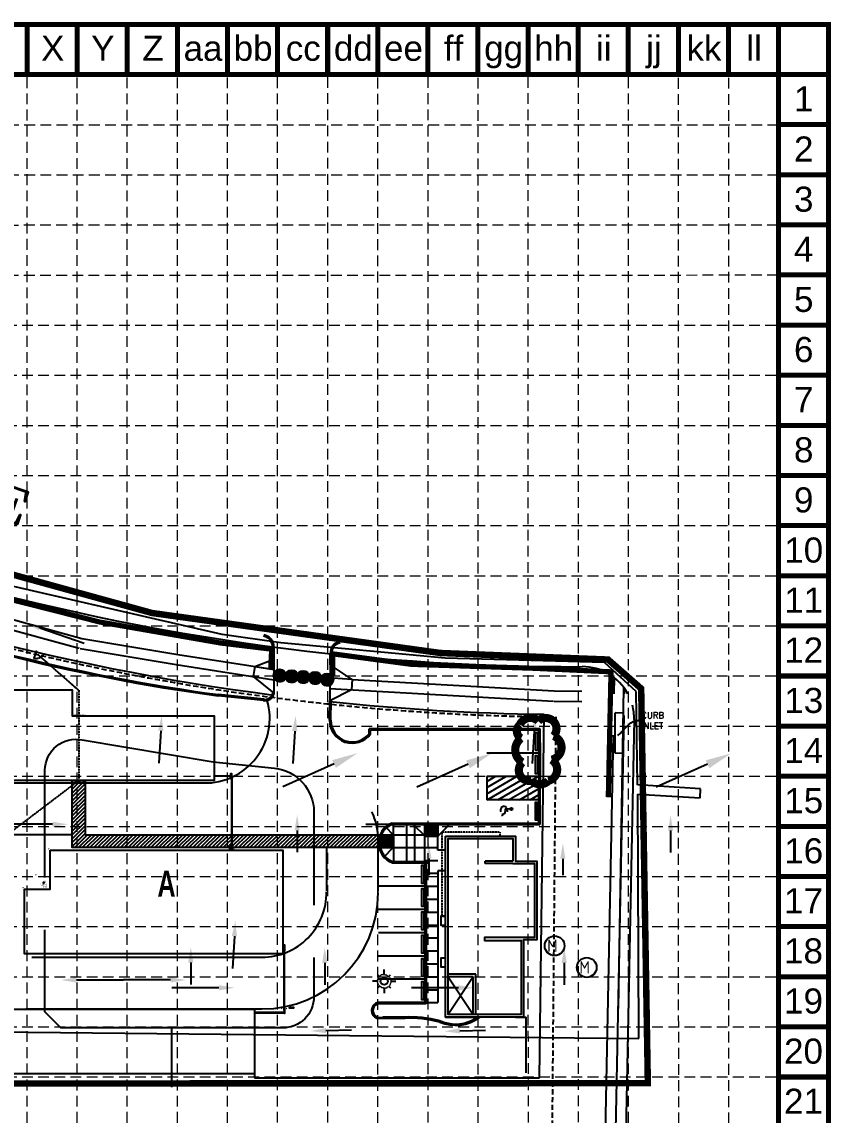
# Model space of a CAD drawing. Header units: inches. Extents: x 6004 to 15328, y 1287 to 16193.
# Drawn here: x 11572 to 15328, y 11121 to 16193 of the extents above; entities that cross this region are included whole.
import ezdxf
from ezdxf.enums import TextEntityAlignment as Align

# ---------------------------------------------------------------- set-up
doc = ezdxf.new("R2010")
doc.units = ezdxf.units.IN
doc.header["$MEASUREMENT"] = 0
for name, pattern in [('HIDDEN', [0.375, 0.25, -0.125]), ('siteplan-01jun06-tdt-civil$0$DASHED', [0.75, 0.5, -0.25]), ('siteplan-01jun06-tdt-civil$0$DASHED2', [0.375, 0.25, -0.125]), ('siteplan-01jun06-tdt-civil$0$DASHED_2', [36, 24, -12]), ('siteplan-01jun06-tdt-civil$0$FNC-UTIL', [1.15, 1, -0.15, 0, 0, 0, 0, 0, 0, 0, 0]), ('siteplan-01jun06-tdt-civil$0$HIDDEN', [0.375, 0.25, -0.125])]:
    doc.linetypes.add(name, pattern=pattern)
for name, color, linetype in [('BASE', 7, 'Continuous'), ('C-CONT_MJ', 4, 'Continuous'), ('FWSS-topo$0$CONCRETE', 8, 'Continuous'), ('FWSS-topo$0$FIGURE', 8, 'Continuous'), ('FWSS-topo$0$LABELS_MISC.', 8, 'Continuous'), ('GRID', 254, 'HIDDEN'), ('LEGEND', 7, 'Continuous'), ('LIMITS OF DISTURBANCE', 1, 'HIDDEN'), ('SANDBAGS', 3, 'Continuous'), ('SILT FENCE', 200, 'Continuous'), ('siteplan-01jun06-tdt-civil$0$ADO', 8, 'Continuous'), ('siteplan-01jun06-tdt-civil$0$AFL', 8, 'Continuous'), ('siteplan-01jun06-tdt-civil$0$AFLOV', 8, 'siteplan-01jun06-tdt-civil$0$HIDDEN'), ('siteplan-01jun06-tdt-civil$0$APAVE', 8, 'Continuous'), ('siteplan-01jun06-tdt-civil$0$ARO', 8, 'Continuous'), ('siteplan-01jun06-tdt-civil$0$AST-SIDEWALK-NEW', 8, 'Continuous'), ('siteplan-01jun06-tdt-civil$0$AWHEELSTOP', 8, 'Continuous'), ('siteplan-01jun06-tdt-civil$0$BLDG', 8, 'Continuous'), ('siteplan-01jun06-tdt-civil$0$BORDER', 8, 'Continuous'), ('siteplan-01jun06-tdt-civil$0$DEMO', 8, 'siteplan-01jun06-tdt-civil$0$DASHED2'), ('siteplan-01jun06-tdt-civil$0$EASEMENTS', 8, 'siteplan-01jun06-tdt-civil$0$DASHED_2'), ('siteplan-01jun06-tdt-civil$0$FENCE', 8, 'siteplan-01jun06-tdt-civil$0$FNC-UTIL'), ('siteplan-01jun06-tdt-civil$0$FLAT', 8, 'Continuous'), ('siteplan-01jun06-tdt-civil$0$LINE_HEAVY2', 8, 'Continuous'), ('siteplan-01jun06-tdt-civil$0$LINE_LIGHT', 8, 'Continuous'), ('siteplan-01jun06-tdt-civil$0$manhole', 8, 'Continuous'), ('siteplan-01jun06-tdt-civil$0$NOTES', 8, 'Continuous'), ('siteplan-01jun06-tdt-civil$0$P-SDWLK', 8, 'Continuous'), ('siteplan-01jun06-tdt-civil$0$P-STRIPE', 8, 'Continuous'), ('siteplan-01jun06-tdt-civil$0$PVMT', 8, 'Continuous'), ('siteplan-01jun06-tdt-civil$0$SHADING', 8, 'Continuous'), ('siteplan-01jun06-tdt-civil$0$SITE', 8, 'Continuous'), ('siteplan-01jun06-tdt-civil$0$TEXT80', 8, 'Continuous')]:
    doc.layers.add(name, color=color, linetype=linetype)
doc.styles.add('FWSS-topo$0$L60', font='romand', dxfattribs={"height": 2.4})
doc.styles.add('FWSS-topo$0$STANDARD', font='romand.shx')
doc.styles.add('siteplan-01jun06-tdt-civil$0$FENCESTYLE', font='archs.shx')
doc.styles.add('siteplan-01jun06-tdt-civil$0$L80', font='archs.shx', dxfattribs={"height": 4.8})
doc.styles.add('siteplan-01jun06-tdt-civil$0$ROMANC', font='ROMANC.SHX', dxfattribs={"height": 4.32})
doc.styles.add('siteplan-01jun06-tdt-civil$0$STANDARD', font='stylu.ttf', dxfattribs={"width": 0.85})
doc.styles.add('siteplan-01jun06-tdt-civil$0$THA_text', font='stylu.ttf')
doc.styles.get("Standard").update_dxf_attribs({"font": 'ARIAL.TTF', "height": 6})
doc.linetypes.add('siteplan-01jun06-tdt-civil$0$WIREFENCE', pattern='A,0.5,-0.005,["X",siteplan-01jun06-tdt-civil$0$FENCESTYLE,S=0.06,R=0,X=0,Y=-0.03],-0.055', length=0.56)
doc.linetypes.add('siteplan-01jun06-tdt-civil$0$WOODFENCE', pattern='A,0.5,-0.005,["//",siteplan-01jun06-tdt-civil$0$FENCESTYLE,S=0.06,R=0,X=0,Y=-0.03],-0.1', length=0.605)
doc.dimstyles.new('FWSS-topo$0$LEADER', dxfattribs={"dimscale": 40, "dimtxt": 0.08, "dimasz": 0.08, "dimexe": 0.18, "dimexo": 0.0625, "dimgap": 0.02, "dimtad": 0, "dimdec": 1, "dimzin": 0, "dimdsep": 46, "dimtxsty": 'FWSS-topo$0$STANDARD', "dimcen": 0.09, "dimse1": 1, "dimse2": 1, "dimadec": 0, "dimazin": 0, "dimtfac": 1, "dimtdec": 1, "dimtofl": 0, "dimtmove": 0, "dimatfit": 3, "dimfxl": 0, "dimtolj": 1, "dimtzin": 0, "dimarcsym": 0})

# ---------------------------------------------------------------- blocks, each defined once
blk = doc.blocks.new('siteplan-01jun06-tdt-civil$0$MANHOLE1')
at = {"layer": 'siteplan-01jun06-tdt-civil$0$TEXT80'}
blk.add_circle((0, 0), 0.0634, dxfattribs=at)
at = {"layer": 'siteplan-01jun06-tdt-civil$0$TEXT80', "style": 'siteplan-01jun06-tdt-civil$0$L80'}
blk.add_text('M', height=0.08, dxfattribs=at).set_placement((-0.0471, -0.0393))
blk = doc.blocks.new('siteplan-01jun06-tdt-civil$0$LP2')
for p, q in [((-5021.4944, -5108.907), (-5021.5071, -5108.8943)), ((-5021.5007, -5108.9152), (-5021.5069, -5108.9116)), ((-5021.4862, -5108.9007), (-5021.4898, -5108.8945)), ((-5021.4766, -5108.8968), (-5021.4785, -5108.8898)), ((-5021.4664, -5108.8954), (-5021.4664, -5108.8594)), ((-5021.4561, -5108.8968), (-5021.4542, -5108.8898)), ((-5021.4466, -5108.9007), (-5021.443, -5108.8945)), ((-5021.4383, -5108.907), (-5021.4256, -5108.8943)), ((-5021.4321, -5108.9152), (-5021.4258, -5108.9116)), ((-5021.506, -5108.935), (-5021.542, -5108.935)), ((-5021.5046, -5108.9248), (-5021.5116, -5108.9229)), ((-5021.5046, -5108.9453), (-5021.5116, -5108.9471)), ((-5021.4944, -5108.963), (-5021.5071, -5108.9758)), ((-5021.5007, -5108.9548), (-5021.5069, -5108.9584)), ((-5021.4862, -5108.9693), (-5021.4898, -5108.9756)), ((-5021.4766, -5108.9733), (-5021.4785, -5108.9803)), ((-5021.4664, -5108.9747), (-5021.4664, -5109.0106)), ((-5021.4561, -5108.9733), (-5021.4542, -5108.9803)), ((-5021.4466, -5108.9693), (-5021.443, -5108.9756)), ((-5021.4383, -5108.963), (-5021.4256, -5108.9758)), ((-5021.4321, -5108.9548), (-5021.4258, -5108.9584)), ((-5021.4281, -5108.9248), (-5021.4211, -5108.9229)), ((-5021.4281, -5108.9453), (-5021.4211, -5108.9471)), ((-5021.4267, -5108.935), (-5021.3908, -5108.935))]:
    blk.add_line(p, q)
blk.add_circle((-5021.4664, -5108.935), 0.0229)
blk = doc.blocks.new('siteplan-01jun06-tdt-civil$0$LP3')
at = {"layer": 'siteplan-01jun06-tdt-civil$0$BORDER'}
blk.add_blockref('siteplan-01jun06-tdt-civil$0$LP2', (5021.4664, 5108.935), dxfattribs=at)
blk = doc.blocks.new('siteplan-01jun06-tdt-civil$0$handi')
for p, q in [((0, 0.066), (0, 0)), ((0, 0.028), (0.037, 0.028)), ((0, 0), (0.057, 0)), ((0.057, 0), (0.078, -0.041)), ((0.078, -0.041), (0.094, -0.033))]:
    blk.add_line(p, q)
blk.add_circle((0, 0.082), 0.0163)
blk.add_arc((0.016, -0.011), 0.0482, 132.075, 299.0546)
blk = doc.blocks.new('siteplan-01jun06-tdt-civil$0$DR90')
for p, q in [((-1.5, 0.5), (-1.5, 36.5)), ((-1.5, 36.5), (0, 36.5)), ((-1.5, 0.5), (0, 0.5)), ((0, 0.5), (0, 36.5))]:
    blk.add_line(p, q)
blk.add_arc((-1.6, 0.4), 36.1, 0.0359, 87.5264)
blk = doc.blocks.new('inlet protection')
at = {"layer": 'LEGEND', "color": 170, "ltscale": 100, "const_width": 9.48}
blk.add_lwpolyline([(38, 58.5, 0.520567), (38, 58.5, 0.765195), (16.6, 47.7, 0.417879), (16.5, 28.3, 0.6649), (41, 24.6, 0.744833), (68.6, 22.2, 0.975642), (85.8, 40, 0.520567), (81.5, 61.5, 0.520567), (65.8, 60, 0.540264), (38, 58.5)], format="xyb", close=True, dxfattribs=at)

msp = doc.modelspace()

# ---------------------------------------------------------------- hatches: boundary and pattern name
at = {"layer": 'SANDBAGS'}
h = msp.add_hatch(dxfattribs=at)
h.set_pattern_fill('ANSI31', color=2, style=0)
h.set_pattern_definition([(45, (5048.4867, -2175.59926), (-0.08838834765, 0.08838834765), [])])
edge = h.paths.add_edge_path()
edge.add_arc((12769, 13160.1), 28.9, 0, 360)
h = msp.add_hatch(dxfattribs=at)
h.set_pattern_fill('ANSI31', color=2, style=0)
h.set_pattern_definition([(45, (5103.54105, -2178.90045), (-0.08838834765, 0.08838834765), [])])
edge = h.paths.add_edge_path()
edge.add_arc((12824.1, 13156.7), 28.9, 0, 360)
h = msp.add_hatch(dxfattribs=at)
h.set_pattern_fill('ANSI31', color=2, style=0)
h.set_pattern_definition([(45, (5157.49431, -2182.20163), (-0.08838834765, 0.08838834765), [])])
edge = h.paths.add_edge_path()
edge.add_arc((12878, 13153.4), 28.9, 0, 360)
h = msp.add_hatch(dxfattribs=at)
h.set_pattern_fill('ANSI31', color=2, style=0)
h.set_pattern_definition([(45, (5212.54862, -2186.6032), (-0.08838834765, 0.08838834765), [])])
edge = h.paths.add_edge_path()
edge.add_arc((12933.1, 13149), 28.9, 0, 360)
h = msp.add_hatch(dxfattribs=at)
h.set_pattern_fill('ANSI31', color=2, style=0)
h.set_pattern_definition([(45, (5268.70407, -2194.30596), (-0.08838834765, 0.08838834765), [])])
edge = h.paths.add_edge_path()
edge.add_arc((12989.2, 13141.3), 28.9, 0, 360)
at = {"layer": 'siteplan-01jun06-tdt-civil$0$SHADING'}
for points in [[(11802.7, 12666.3, 1), (11808.7, 12666.3, 1)], [(11802.7, 12666.3, 1), (11808.7, 12666.3, 1)], [(11861.2, 12666.3, 1), (11867.2, 12666.3, 1)], [(11861.2, 12666.3, 1), (11867.2, 12666.3, 1)], [(11694.3, 12355.7, 1), (11700.3, 12355.7, 1)], [(11694.3, 12355.7, 1), (11700.3, 12355.7, 1)], [(12531.5, 12356.2, 1), (12537.5, 12356.2, 1)], [(12553.4, 12356.2, 1), (12559.4, 12356.2, 1)], [(11634.3, 12235.7, 1), (11640.3, 12235.7, 1)], [(11634.3, 12235.7, 1), (11640.3, 12235.7, 1)], [(11574.3, 12175.7, 1), (11580.3, 12175.7, 1)], [(11574.3, 12175.7, 1), (11580.3, 12175.7, 1)], [(12775.2, 11615, 1), (12781.2, 11615, 1)], [(12797.1, 11615, 1), (12803.1, 11615, 1)]]:
    msp.add_hatch(color=7, dxfattribs=at).paths.add_polyline_path(points)
at = {"layer": 'siteplan-01jun06-tdt-civil$0$SITE'}
h = msp.add_hatch(dxfattribs=at)
h.set_pattern_fill('ANSI31', scale=100, style=0)
h.set_pattern_definition([(45, (14152.263, 11585.537), (-8.838835, 8.838835), [])])
edge = h.paths.add_edge_path()
edge.add_line((11805.2, 12673.3), (11865.2, 12673.3))
edge.add_line((11865.2, 12673.3), (11865.2, 12421.7))
edge.add_line((11865.2, 12421.7), (13234.6, 12421.7))
edge.add_line((13234.6, 12421.7), (13234.6, 12361.7))
edge.add_line((13234.6, 12361.7), (11805.2, 12361.7))
edge.add_line((11805.2, 12361.7), (11805.2, 12673.3))

# ---------------------------------------------------------------- linework, layer by layer
at = {"layer": 'BASE', "color": 9}
msp.add_line((6247.8, 15948.5), (15084.3, 15948.5), dxfattribs=at)
at = {"layer": 'BASE', "const_width": 23.3}
for points in [[(15316.9, 1298.4), (15316.9, 16181.1), (6015.2, 16181.1), (6015.2, 1298.4)], [(15084.3, 1531), (15084.3, 15948.5), (6247.8, 15948.5), (6247.8, 1531)]]:
    msp.add_lwpolyline(points, close=True, dxfattribs=at)
for points in [[(11596.2, 16181.1), (11596.2, 15948.5)], [(11828.7, 16181.1), (11828.7, 15948.5)], [(12061.3, 16181.1), (12061.3, 15948.5)], [(12293.8, 16181.1), (12293.8, 15948.5)], [(12526.4, 16181.1), (12526.4, 15948.5)], [(12758.9, 16181.1), (12758.9, 15948.5)], [(12991.4, 16181.1), (12991.4, 15948.5)], [(13224, 16181.1), (13224, 15948.5)], [(13456.5, 16181.1), (13456.5, 15948.5)], [(13689.1, 16181.1), (13689.1, 15948.5)], [(13921.6, 16181.1), (13921.6, 15948.5)], [(14154.1, 16181.1), (14154.1, 15948.5)], [(14386.7, 16181.1), (14386.7, 15948.5)], [(14619.2, 16181.1), (14619.2, 15948.5)], [(14851.8, 16181.1), (14851.8, 15948.5)], [(15084.3, 16181.1), (15084.3, 15948.5)], [(15316.9, 15948.5), (15084.3, 15948.5)], [(15316.9, 15716), (15084.3, 15716)], [(15316.9, 15483.4), (15084.3, 15483.4)], [(15316.9, 15250.9), (15084.3, 15250.9)], [(15316.9, 15018.4), (15084.3, 15018.4)], [(15316.9, 14785.8), (15084.3, 14785.8)], [(15316.9, 14553.3), (15084.3, 14553.3)], [(15316.9, 14320.7), (15084.3, 14320.7)], [(15316.9, 14088.2), (15084.3, 14088.2)], [(15316.9, 13855.7), (15084.3, 13855.7)], [(15316.9, 13623.1), (15084.3, 13623.1)], [(15316.9, 13390.6), (15084.3, 13390.6)], [(15316.9, 13158), (15084.3, 13158)], [(15316.9, 12925.5), (15084.3, 12925.5)], [(15316.9, 12693), (15084.3, 12693)], [(15316.9, 12460.4), (15084.3, 12460.4)], [(15316.9, 12227.9), (15084.3, 12227.9)], [(15316.9, 11995.3), (15084.3, 11995.3)], [(15316.9, 11762.8), (15084.3, 11762.8)], [(15316.9, 11530.2), (15084.3, 11530.2)], [(15316.9, 11297.7), (15084.3, 11297.7)]]:
    msp.add_lwpolyline(points, dxfattribs=at)
at = {"layer": 'C-CONT_MJ', "color": 7}
for p, q in [((13021.3, 12749.8), (12783.2, 12643.7)), ((13643.2, 12748.5), (13405.1, 12642.4)), ((14754.7, 12748.5), (14516.6, 12642.4))]:
    msp.add_line(p, q, dxfattribs=at)
at = {"layer": 'C-CONT_MJ', "color": 35}
msp.add_line((12268.4, 11250.5), (12268.4, 11525.6), dxfattribs=at)
at = {"layer": 'C-CONT_MJ', "color": 7, "extrusion": (0, 0, -1)}
for points in [[(-11655, 13381.7), (-11861.4, 13310.4)], [(-12216.8, 12903.5), (-12207.9, 12753.8)], [(-12838.7, 12902.1), (-12829.8, 12752.5)], [(-13950.2, 12902.2), (-13941.3, 12752.6)], [(-11714.3, 12470.1), (-11435.2, 12470.1)], [(-12849.8, 12441.9), (-12849.8, 12341)], [(-13447.7, 12468.8), (-13168.6, 12468.9)], [(-14583.2, 12440.6), (-14583.2, 12339.7)], [(-13461.1, 12311.5), (-13461.1, 12234.7)], [(-14083, 12310.2), (-14083, 12233.4)], [(-12558.5, 11951.1), (-12549.6, 11801.5)], [(-12356, 11828.2), (-12356, 11727.2)], [(-12978, 11826.8), (-12978, 11725.9)], [(-14089.5, 11826.9), (-14089.5, 11725.9)], [(-12262.3, 11747.7), (-12043.9, 11747.7)], [(-12486.8, 11711.4), (-12268.4, 11711.4)], [(-13598.3, 11711.5), (-13379.9, 11711.5)], [(-12983.3, 11513.2), (-13102.5, 11516.8)], [(-13605.2, 11511.8), (-13724.4, 11515.5)]]:
    msp.add_lwpolyline(points, dxfattribs=at)
at = {"layer": 'C-CONT_MJ', "color": 35}
for points in [[(11679.3, 12223), (11679.3, 12720.4, -0.473256), (11851.5, 12861.6), (12460.4, 12759.2), (12744.4, 12729.8, -0.38437), (12927.5, 12526.9), (12927.5, 12094.9)], [(12927.5, 11851.9), (12927.5, 11669.8, -0.415627), (12783.5, 11525.6), (11753.3, 11525.6), (11679.3, 11599.7), (11679.3, 11980)]]:
    msp.add_lwpolyline(points, format="xyb", dxfattribs=at)
at = {"layer": 'C-CONT_MJ', "color": 7}
msp.add_lwpolyline([(11825.5, 11747.7), (12043.9, 11747.7)], dxfattribs=at)
at = {"layer": 'C-CONT_MJ', "color": 7, "extrusion": (0, 0, -1)}
for points in [[(-11658.9, 13393), (-11586.9, 13405.2), (-11651, 13370.3)], [(-12228.8, 12902.7), (-12221, 12975.3), (-12204.8, 12904.2)], [(-12850.7, 12901.4), (-12843, 12974), (-12826.7, 12902.9)], [(-13962.2, 12901.5), (-13954.5, 12974.1), (-13938.2, 12902.9)], [(-13029.6, 12731.6), (-13130.2, 12800.1), (-13012.9, 12767.9)], [(-13651.6, 12730.3), (-13752.1, 12798.8), (-13634.8, 12766.6)], [(-14763.1, 12730.3), (-14863.6, 12798.8), (-14746.3, 12766.7)], [(-11714.3, 12458.1), (-11786.3, 12470.1), (-11714.3, 12482.1)], [(-12861.8, 12441.9), (-12849.8, 12513.9), (-12837.8, 12441.9)], [(-13447.7, 12456.8), (-13519.7, 12468.8), (-13447.7, 12480.8)], [(-14595.2, 12440.6), (-14583.2, 12512.6), (-14571.2, 12440.6)], [(-13473.1, 12311.5), (-13461.1, 12383.5), (-13449.1, 12311.5)], [(-14095, 12310.2), (-14083, 12382.2), (-14071, 12310.2)], [(-12570.5, 11950.4), (-12562.7, 12023), (-12546.5, 11951.8)], [(-12368, 11828.2), (-12356, 11900.2), (-12344, 11828.2)], [(-12990, 11826.8), (-12978, 11898.8), (-12966, 11826.8)], [(-14101.5, 11826.9), (-14089.5, 11898.9), (-14077.5, 11826.9)], [(-12262.3, 11735.7), (-12334.3, 11747.7), (-12262.3, 11759.7)], [(-12486.8, 11699.4), (-12558.8, 11711.4), (-12486.8, 11723.4)], [(-13598.3, 11699.5), (-13670.3, 11711.5), (-13598.3, 11723.5)], [(-12982.9, 11525.1), (-12911.3, 11510.9), (-12983.6, 11501.2)], [(-13604.8, 11523.8), (-13533.2, 11509.6), (-13605.5, 11499.8)]]:
    msp.add_solid(points, dxfattribs=at)
at = {"layer": 'C-CONT_MJ', "color": 7}
msp.add_solid([(11825.5, 11735.7), (11753.5, 11747.7), (11825.5, 11759.7)], dxfattribs=at)
at = {"layer": 'DEFPOINTS', "color": 7}
for p, q in [((12502, 13350.6), (11099.4, 13673.5)), ((12774, 13311.3), (12502, 13350.6)), ((13536.2, 13240.7), (12774, 13311.3)), ((14276.6, 13221.1), (13536.2, 13240.7)), ((14423.2, 13085.4), (14276.6, 13221.1)), ((14429.6, 12652.5), (14423.2, 13085.4)), ((14722.8, 12635.3), (14429.6, 12652.5)), ((14720.7, 12592.2), (14722.8, 12635.3)), ((14436.5, 11476), (14431.8, 12609.4)), ((14431.8, 12609.4), (14720.7, 12592.2)), ((11116.6, 11510.8), (14436.5, 11476))]:
    msp.add_line(p, q, dxfattribs=at)
at = {"layer": 'FWSS-topo$0$CONCRETE', "color": 7}
msp.add_line((14340.9, 11615.5), (14366.7, 13102.5), dxfattribs=at)
at = {"layer": 'FWSS-topo$0$FIGURE', "color": 7}
for p, q in [((14326.3, 12799.6), (14326.7, 12987.2)), ((14364.6, 12985.3), (14326.7, 12987.2)), ((14361.4, 12797.7), (14326.3, 12799.6))]:
    msp.add_line(p, q, dxfattribs=at)
at = {"layer": 'GRID', "color": 252, "linetype": 'HIDDEN', "lineweight": 0, "ltscale": 200}
for p, q in [((11596.2, 2460.4), (11596.2, 15948.5)), ((11828.7, 2460.3), (11828.7, 15948.5)), ((12061.3, 2460.3), (12061.3, 15948.5)), ((12293.8, 2460.3), (12293.8, 15948.5)), ((12526.4, 2460.2), (12526.4, 15948.5)), ((12760, 2460.8), (12758.9, 15948.5)), ((12992.3, 2461.9), (12991.4, 15948.5)), ((13224.7, 2459.1), (13224, 15948.5)), ((13459.3, 2461.2), (13457.6, 15953.7)), ((13690.6, 2458.8), (13690.1, 15953.7)), ((13923.4, 2461.7), (13922.6, 15953.7)), ((14156.3, 2462.5), (14155.2, 15953.7)), ((14388.4, 2460.4), (14387.7, 15953.7)), ((14621.5, 2457.4), (14620.3, 15953.7)), ((14854.2, 2458), (14852.8, 15953.7)), ((6258.3, 15714.4), (15080.5, 15715.6)), ((6258.2, 15481.2), (15080.5, 15483)), ((6256.8, 15249.4), (15084.3, 15250.9)), ((6256.5, 15017.1), (15084.3, 15018.4)), ((6247.8, 14785.8), (15084.3, 14785.8)), ((6247.8, 14553.3), (15084.3, 14553.3)), ((6247.8, 14320.7), (15084.3, 14320.7)), ((6247.8, 14088.2), (15084.3, 14088.2)), ((6247.8, 13855.7), (15084.3, 13855.7)), ((6247.8, 13623.1), (15084.3, 13623.1)), ((6247.8, 13390.6), (15084.3, 13390.6)), ((6247.8, 13158), (15084.3, 13158)), ((6247.8, 12925.5), (15084.3, 12925.5)), ((6247.8, 12693), (15084.3, 12693)), ((6247.8, 12460.4), (15084.3, 12460.4)), ((6247.8, 12227.9), (15084.3, 12227.9)), ((6247.8, 11995.3), (15084.3, 11995.3)), ((6247.8, 11762.8), (15084.3, 11762.8)), ((6247.8, 11530.2), (15084.3, 11530.2)), ((6247.8, 11297.7), (15084.3, 11297.7))]:
    msp.add_line(p, q, dxfattribs=at)
at = {"layer": 'LIMITS OF DISTURBANCE', "ltscale": 500, "const_width": 30}
msp.add_lwpolyline([(6712.3, 8447.5), (10153.2, 8431.5), (10172, 11267.1), (14477.6, 11268.8), (14446.7, 13099.7), (14293, 13234.4), (13514.7, 13264.7), (12176.3, 13450.2), (10777.7, 13835.6), (7424.4, 15286.7), (7439.1, 14978.1), (6780.5, 13487.5), (6542.4, 13405.3), (6524.8, 12858.9), (6710, 12829.5), (6714.3, 9663), (6550.5, 9646.9), (6555.3, 9215.4), (6714.6, 9192.8)], close=True, dxfattribs=at)
at = {"layer": 'SANDBAGS', "color": 2}
for centre in [(12769, 13160.1), (12824.1, 13156.7), (12878, 13153.4), (12933.1, 13149), (12989.2, 13141.3)]:
    msp.add_circle(centre, 28.9, dxfattribs=at)
at = {"layer": 'SILT FENCE', "const_width": 24}
for points in [[(8005.4, 13968.4), (8341.4, 14751.5), (10005.4, 14009.4), (10576.2, 13775.1), (11149.6, 13606.9), (11932.9, 13408.6), (12493.3, 13311.2), (12731.2, 13282.3), (12727.5, 13188.7)], [(13014.4, 13158.9), (13015.5, 13260.7), (13380.6, 13211.9), (13945.6, 13193.9), (14306.5, 13177.4), (14294, 12595.7)]]:
    msp.add_lwpolyline(points, dxfattribs=at)
at = {"layer": 'siteplan-01jun06-tdt-civil$0$ADO', "color": 7}
for p, q in [((12544.4, 12690.6), (12544.5, 12349.4)), ((12544.4, 12690.6), (12544.4, 12353.7)), ((12546.4, 12690.6), (12544.4, 12690.6)), ((12546.4, 12690.6), (12544.4, 12690.6)), ((12546.4, 12690.6), (12546.5, 12349.4)), ((12546.4, 12690.6), (12546.4, 12353.7)), ((12788.1, 11894.2), (12788.1, 11606.7)), ((12788.1, 11894.2), (12790.1, 11894.2)), ((12790.1, 11894.2), (12790.1, 11606.7)), ((12788.1, 11606.7), (12790.1, 11606.7))]:
    msp.add_line(p, q, dxfattribs=at)
for points in [[(12465.3, 12692.9), (12465.3, 12694.9), (12542.4, 12694.9), (12542.4, 12692.9)], [(12544.4, 12680.5), (12542.4, 12680.5), (12542.4, 12705), (12544.4, 12705)], [(12544.4, 12349.4), (12542.4, 12349.4), (12542.4, 12373.9), (12544.4, 12373.9)], [(12790.1, 11884), (12792.1, 11884), (12792.1, 11908.5), (12790.1, 11908.5)], [(12790.1, 11594), (12792.1, 11594), (12792.1, 11618.5), (12790.1, 11618.5)], [(12814.7, 11621.9), (12832.7, 11621.9), (12832.7, 11616.9), (12814.7, 11616.9)], [(12652, 11597.5), (12652, 11595.5), (12790.1, 11595.5), (12790.1, 11597.5)]]:
    msp.add_lwpolyline(points, close=True, dxfattribs=at)
at = {"layer": 'siteplan-01jun06-tdt-civil$0$AFL', "color": 7}
msp.add_circle((11673.4, 12199.4), 2, dxfattribs=at)
at = {"layer": 'siteplan-01jun06-tdt-civil$0$AFLOV', "color": 7}
for p, q in [((11865.2, 12973.3), (11805.3, 12973.3)), ((11865.1, 12673.3), (11805.2, 12673.3)), ((13792, 12433.4), (13521, 12433.4)), ((13521, 12433.4), (13521, 12047.4)), ((13792, 12415.4), (13792, 12433.4)), ((13517, 12043.4), (13535, 12043.4))]:
    msp.add_line(p, q, dxfattribs=at)
at = {"layer": 'siteplan-01jun06-tdt-civil$0$AFLOV', "color": 7, "linetype": 'Continuous'}
for p, q in [((13551, 11762.4), (13666.5, 11587.4)), ((13666.5, 11762.4), (13551, 11587.4))]:
    msp.add_line(p, q, dxfattribs=at)
at = {"layer": 'siteplan-01jun06-tdt-civil$0$APAVE', "color": 7}
for p, q in [((10987.3, 13569.3), (11850.4, 13332.7)), ((10974.6, 13523.1), (11837.7, 13286.4)), ((11850.4, 13332.7), (12296, 13258.1)), ((11842.4, 13285.4), (12288, 13210.7)), ((12296, 13258.1), (12735.5, 13189.5)), ((12288.6, 13210.7), (12741.5, 13140)), ((12653.4, 13202.3), (12741.5, 13188.6)), ((12741.5, 13236.4), (12741.5, 13078.1)), ((13002.8, 13209.2), (13001.1, 13043.4)), ((13105.2, 13142.1), (13016.1, 13147.2)), ((13105.2, 13142.1), (14042.8, 13088.5)), ((12999.5, 13100.1), (14040.1, 13040.6)), ((14042.8, 13088.5), (14171.3, 13087.4)), ((14042.4, 13040.5), (14170.9, 13039.4))]:
    msp.add_line(p, q, dxfattribs=at)
at = {"layer": 'siteplan-01jun06-tdt-civil$0$ARO', "color": 7}
for points in [[(13535, 12043.4), (13517, 12043.4), (13517, 12002.7), (13535, 12002.7)], [(13535, 11849.3), (13517, 11849.3), (13517, 11808.6), (13535, 11808.6)]]:
    msp.add_lwpolyline(points, dxfattribs=at)
at = {"layer": 'siteplan-01jun06-tdt-civil$0$AST-SIDEWALK-NEW', "color": 7}
for p, q in [((12653.4, 13202.3), (12646, 13155.1)), ((12653.4, 13202.3), (12741.5, 13236.4)), ((13105.2, 13142.1), (13002.8, 13209.2)), ((12646, 13155.1), (12741.5, 13078.1)), ((13105.2, 13142.1), (13102.5, 13094.4)), ((13102.5, 13094.4), (13001.1, 13043.4))]:
    msp.add_line(p, q, dxfattribs=at)
at = {"layer": 'siteplan-01jun06-tdt-civil$0$AWHEELSTOP', "color": 7, "linetype": 'Continuous'}
for points in [[(13966.2, 12896.6), (13966.2, 12812.6), (13958.2, 12812.6), (13958.2, 12896.6)], [(13964.8, 12788.6), (13964.8, 12704.6), (13956.8, 12704.6), (13956.8, 12788.6)], [(13964.4, 12572.6), (13964.4, 12488.6), (13956.4, 12488.6), (13956.4, 12572.6)], [(13437.1, 12280), (13437.1, 12196), (13429.1, 12196), (13429.1, 12280)], [(13437.1, 12172), (13437.1, 12088), (13429.1, 12088), (13429.1, 12172)], [(13437.1, 12064), (13437.1, 11980), (13429.1, 11980), (13429.1, 12064)], [(13437.1, 11956), (13437.1, 11872), (13429.1, 11872), (13429.1, 11956)], [(13437.1, 11848), (13437.1, 11764), (13429.1, 11764), (13429.1, 11848)], [(13437.1, 11740), (13437.1, 11656), (13429.1, 11656), (13429.1, 11740)]]:
    msp.add_lwpolyline(points, close=True, dxfattribs=at)
at = {"layer": 'siteplan-01jun06-tdt-civil$0$BLDG', "color": 7}
for p, q in [((13002.8, 13209.2), (13003.4, 13261.6)), ((13008.8, 13205.3), (13009.4, 13261.6)), ((13729.9, 13166.9), (13729.9, 13166.9)), ((12695.6, 13043.8), (12482.9, 13065.8)), ((12696.2, 13049.8), (12483.5, 13071.8)), ((13000.2, 12952.5), (13001.1, 13043.4)), ((13006.2, 12952.4), (13007.2, 13046.4)), ((13978.2, 12913.4), (13183.9, 12913.4)), ((13183.9, 12890.2), (13183.9, 12913.4)), ((13189.9, 12888.2), (13189.9, 12907.4)), ((13972.2, 12907.4), (13189.9, 12907.4)), ((13972.2, 12811.4), (13972.2, 12907.4)), ((13978.2, 12811.4), (13978.2, 12913.4)), ((13972.2, 12847.4), (13969.6, 12475.4)), ((13978.2, 12847.3), (13975.6, 12469.4)), ((13289.3, 12475.4), (13969.6, 12475.4)), ((13290.4, 12469.4), (13975.6, 12469.4)), ((13539, 12415.4), (13615.8, 12415.4)), ((13539, 11575.4), (13539, 12415.4)), ((13615.8, 12415.4), (13863, 12415.4)), ((13292.8, 12290.8), (13443, 12290.8)), ((13293.8, 12296.8), (13449, 12296.8)), ((13443, 12290.8), (13443, 11642.8)), ((13449, 12296.8), (13449, 11636.8)), ((13443, 11642.8), (13224.5, 11642.8)), ((13449, 11636.8), (13242.2, 11636.8)), ((13350.8, 11569.8), (13219.5, 11569.8)), ((13350.8, 11575.8), (13246.8, 11575.8)), ((13539, 11575.4), (13687.9, 11575.4)), ((13863, 11575.4), (13913.5, 11575.4)), ((13913.5, 11317.1), (13913.5, 11575.4)), ((13359.6, 11281.7), (13359.6, 11281.9))]:
    msp.add_line(p, q, dxfattribs=at)
for points in [[(12735.5, 13292.8), (12735.5, 13234)], [(12741.5, 13292.8), (12741.5, 13236.4)], [(12735.5, 13083), (12735.5, 13074.1)], [(12741.5, 13078.1), (12741.5, 13074.1)]]:
    msp.add_lwpolyline(points, dxfattribs=at)
for centre, radius, start, end in [((13687.2, 21963.3), 8978.6, 249.2487, 262.29164), ((13687.2, 21963.3), 8972.6, 249.2487, 262.29164), ((12685.9, 13293.7), 49.7, 359.0299, 80.6494), ((12685.9, 13293.7), 55.7, 359.0299, 80.6494), ((13056.8, 13264.6), 53.5, 98.5056, 183.1226), ((13056.8, 13264.6), 47.5, 98.5056, 183.1226), ((12701.2, 13085.4), 41.9, 257.8532, 344.391), ((12701.2, 13085.4), 35.9, 257.8532, 344.391), ((13105.7, 12951.7), 105.5, 179.5688, 322.9813), ((13105.7, 12951.7), 99.5, 179.5688, 321.8397), ((13325.6, 12383.7), 98.6, 111.6315, 250.5477), ((13325.6, 12383.7), 92.6, 112.3301, 249.921), ((13233.7, 11605.5), 38.4, 103.9412, 248.219), ((13233.7, 11605.5), 32.4, 74.817, 293.737), ((13372.3, 11020.9), 555.3, 75.3197, 92.7997), ((13372.3, 11020.9), 549.3, 75.3197, 92.7997), ((13584.6, 11724.2), 186.8, 246.9749, 307.1891), ((13584.6, 11724.2), 180.8, 246.9749, 304.6057)]:
    msp.add_arc(centre, radius, start, end, dxfattribs=at)
at = {"layer": 'siteplan-01jun06-tdt-civil$0$EASEMENTS', "color": 7}
msp.add_line((14050.2, 12968.5), (14016.3, 9207.7), dxfattribs=at)
msp.add_arc((14140.7, 23899.9), 10931.8, 246.13032, 269.52598, dxfattribs=at)
at = {"layer": 'siteplan-01jun06-tdt-civil$0$FENCE', "color": 7, "linetype": 'siteplan-01jun06-tdt-civil$0$WOODFENCE', "ltscale": 225}
for p, q in [((13974.6, 11293.8), (13996.7, 12980.7)), ((12652, 11311.9), (12652, 11294.3)), ((12652, 11294.3), (13974.8, 11293.8))]:
    msp.add_line(p, q, dxfattribs=at)
at = {"layer": 'siteplan-01jun06-tdt-civil$0$FENCE', "color": 7, "linetype": 'siteplan-01jun06-tdt-civil$0$WIREFENCE', "ltscale": 225}
for start, end in [(246.70231, 262.65262), (264.02774, 269.24724)]:
    msp.add_arc((14140.6, 23931.2), 10951.5, start, end, dxfattribs=at)
at = {"layer": 'siteplan-01jun06-tdt-civil$0$FLAT', "color": 7}
for points in [[(14321.8, 13150.1), (14320.3, 13075.7)], [(14368.9, 13101), (14368.4, 13075.7)], [(14366.3, 12974.2), (14300.6, 9741), (14240.4, 8251.1), (14047.6, 6108.6)], [(14414.1, 12955.7), (14348.8, 9739.6), (14288.4, 8247.9), (14095.6, 6104.3)], [(14316.4, 12883.9), (14252.5, 9742.5), (14192.3, 8254.2), (13999.7, 6112.9)]]:
    msp.add_lwpolyline(points, dxfattribs=at)
for centre, radius, start, end in [((14140.6, 23931.2), 10730, 253.33556, 270.17188), ((14173.5, 12960.6), 240.7, 28.5714, 90.1719), ((14173.5, 12960.6), 240.7, 358.8357, 14.9474)]:
    msp.add_arc(centre, radius, start, end, dxfattribs=at)
at = {"layer": 'siteplan-01jun06-tdt-civil$0$LINE_HEAVY2', "color": 7}
for p, q in [((13723, 12287.4), (13723, 12299.4)), ((13851, 12299.4), (13723, 12299.4)), ((13851, 12287.4), (13723, 12287.4)), ((13885, 11929.4), (13719, 11929.4)), ((13678.5, 11774.4), (13551, 11774.4)), ((13678.5, 11587.4), (13678.5, 11774.4)), ((13666.5, 11762.4), (13551, 11762.4)), ((13666.5, 11587.4), (13666.5, 11762.4))]:
    msp.add_line(p, q, dxfattribs=at)
for points in [[(13539, 12415.4), (13863, 12415.4), (13863, 12299.4), (13963, 12299.4), (13963, 11933.4), (13901, 11933.4), (13901, 11575.4), (13539, 11575.4), (13539, 12415.4)], [(13889, 11933.4), (13889, 11587.4), (13551, 11587.4), (13551, 12403.4), (13851, 12403.4), (13851, 12299.4)], [(13851, 12287.4), (13951, 12287.4), (13951, 11945.4), (13719, 11945.4), (13719, 11929.4)]]:
    msp.add_lwpolyline(points, dxfattribs=at)
at = {"layer": 'siteplan-01jun06-tdt-civil$0$LINE_LIGHT', "color": 7}
msp.add_line((13851, 12287.4), (13836, 12287.4), dxfattribs=at)
at = {"layer": 'siteplan-01jun06-tdt-civil$0$P-SDWLK', "color": 7}
for p, q in [((13260.2, 12457.5), (13295.9, 12421.7)), ((13387.4, 12471), (13443.3, 12415.2)), ((13443, 12475.4), (13443, 12413.5)), ((13503, 12467.5), (13443, 12467.5)), ((13503, 12458.5), (13443, 12458.5)), ((13503, 12449.5), (13443, 12449.5)), ((13503, 12440.5), (13443, 12440.5)), ((13503, 12431.5), (13443, 12431.5)), ((13503, 12476.5), (13503, 12413.5)), ((13560.2, 12472.3), (13503, 12415.2)), ((13234.6, 12421.7), (13297.6, 12421.7)), ((13243.6, 12421.7), (13243.6, 12361.7)), ((13252.6, 12421.7), (13252.6, 12361.7)), ((13261.6, 12421.7), (13261.6, 12361.7)), ((13270.6, 12421.7), (13270.6, 12361.7)), ((13279.6, 12421.7), (13279.6, 12361.7)), ((13288.6, 12421.7), (13288.6, 12361.7)), ((13297.6, 12421.7), (13297.6, 12361.7)), ((13503, 12422.5), (13443, 12422.5)), ((13503, 12413.5), (13443, 12413.5)), ((13235.7, 12361.7), (13297.6, 12361.7)), ((13252.1, 12318), (13295.9, 12362))]:
    msp.add_line(p, q, dxfattribs=at)
at = {"layer": 'siteplan-01jun06-tdt-civil$0$P-STRIPE', "color": 7}
for p, q in [((13970.8, 12799.4), (13729.9, 12799.4)), ((13729.9, 12691.4), (13729.9, 12583.4)), ((13729.9, 12611.5), (13868.3, 12691.4)), ((13970.8, 12691.4), (13729.9, 12691.4)), ((13729.9, 12640.4), (13818.3, 12691.4)), ((13729.9, 12669.3), (13768.3, 12691.4)), ((13731.2, 12583.4), (13918.3, 12691.4)), ((13781.2, 12583.4), (13968.3, 12691.4)), ((13831.2, 12583.4), (13970.9, 12664)), ((13881.2, 12583.4), (13970.7, 12635.1)), ((13975.1, 12631.4), (13975.1, 12643.4)), ((13970.4, 12583.4), (13729.9, 12583.4)), ((13931.2, 12583.4), (13970.5, 12606.1))]:
    msp.add_line(p, q, dxfattribs=at)
msp.add_circle((13977.1, 12637.4), 2, dxfattribs=at)
at = {"layer": 'siteplan-01jun06-tdt-civil$0$PVMT', "color": 7}
for p, q in [((13443, 12182.8), (13227, 12182.8)), ((13443, 12074.8), (13227, 12074.8)), ((13443, 11966.8), (13227, 11966.8)), ((13443, 11858.8), (13227, 11858.8)), ((13443, 11750.8), (13227, 11750.8))]:
    msp.add_line(p, q, dxfattribs=at)
at = {"layer": 'siteplan-01jun06-tdt-civil$0$SITE', "color": 7}
for p, q in [((13011.2, 13039.7), (13011.3, 13041.7)), ((11316.7, 12661.7), (12416, 12661.7)), ((13297.6, 12421.7), (13297.6, 12475.4)), ((13357.6, 12475.4), (13357.6, 12290.8)), ((13394, 12464.3), (13394, 12290.8)), ((13443, 12290.8), (13443, 12475.4)), ((11805.2, 12421.7), (7755.5, 12421.7)), ((13226.1, 12157.5), (13226.1, 12398.4)), ((13234.6, 12421.7), (13443, 12421.7)), ((13503, 12350.7), (13503, 12415.4)), ((12986.1, 12361.7), (12986.1, 12161.4)), ((13227.2, 12361.7), (13443, 12361.7)), ((13297.6, 12361.7), (13297.6, 12290.8)), ((13443, 12361.7), (13503, 12361.7)), ((13539, 12350.7), (13503, 12350.7)), ((13443, 12302.8), (13503, 12302.8)), ((13443, 12242.8), (13503, 12242.8)), ((13539, 12254.7), (13503, 12254.7)), ((13503, 12254.7), (13503, 11642.8)), ((13443, 12182.8), (13503, 12182.8)), ((13443, 12122.8), (13503, 12122.8)), ((13443, 12062.8), (13503, 12062.8)), ((13443, 12002.8), (13503, 12002.8)), ((13443, 11942.8), (13503, 11942.8)), ((13443, 11882.8), (13503, 11882.8)), ((11618.1, 11853.2), (12686.2, 11853.2)), ((13443, 11822.8), (13503, 11822.8)), ((13443, 11762.8), (13503, 11762.8)), ((13443, 11702.8), (13503, 11702.8)), ((13443, 11642.8), (13503, 11642.8)), ((11590.4, 11613.2), (12686.1, 11613.2))]:
    msp.add_line(p, q, dxfattribs=at)
for points in [[(9525.3, 13543.3), (10215.5, 13543.3), (10215.5, 13423.3), (10575.5, 13423.3), (10575.5, 13303.3), (10965.2, 13303.3), (10965.2, 13213.3), (11205.2, 13213.3), (11205.2, 13183.3), (11325.2, 13183.3), (11325.2, 13153.3), (11385.2, 13153.3), (11385.2, 13093.3), (11805.2, 13093.3), (11805.2, 12973.3), (12465.3, 12973.3), (12465.3, 12673.3), (9525.3, 12673.3), (9525.3, 13543.3)], [(11805.2, 12673.3), (11865.2, 12673.3), (11865.2, 12421.7), (13234.6, 12421.7), (13234.6, 12361.7), (11805.2, 12361.7), (11805.2, 12673.3)], [(10132.1, 9061.9), (9952, 9061.9), (9952, 11431.9), (10132, 11433), (10132, 11611.9), (12652, 11611.9), (12652, 11611.9), (12652, 11611.9), (12652, 11311.9), (10132, 11311.9), (10132.1, 9061.9)]]:
    msp.add_lwpolyline(points, dxfattribs=at)
at = {"layer": 'siteplan-01jun06-tdt-civil$0$SITE', "color": 7, "linetype": 'siteplan-01jun06-tdt-civil$0$HIDDEN'}
msp.add_lwpolyline([(11648.3, 13256), (11836.7, 13090.7), (11836.7, 12673.3), (11504.9, 12421.7), (11316.3, 11906), (8307.6, 11611.8)], dxfattribs=at)
at = {"layer": 'siteplan-01jun06-tdt-civil$0$SITE', "color": 7}
msp.add_lwpolyline([(11703.4, 12349.4), (12783.4, 12349.4), (12783.4, 12349.4), (12783.4, 12349.4), (12783.4, 11869.4), (11583.4, 11869.4), (11583.4, 12169.4), (11703.4, 12169.4), (11703.4, 12349.4)], close=True, dxfattribs=at)
for centre, radius, start, end in [((12422.5, 12961.7), 300, 268.7603, 16.0456), ((12926.1, 12398.4), 300, 0, 25.6098), ((12686.1, 12153.2), 540, 270, 0), ((12686.2, 12153.2), 300, 270, 0.7542)]:
    msp.add_arc(centre, radius, start, end, dxfattribs=at)

# ---------------------------------------------------------------- block references
at = {"layer": 'C-CONT_MJ', "color": 7, "xscale": 4, "yscale": 4, "zscale": 4, "rotation": 90}
msp.add_blockref('inlet protection', (14129.2, 12605.6), dxfattribs=at)
at = {"layer": 'siteplan-01jun06-tdt-civil$0$DEMO', "color": 7, "xscale": 722.0878044148703, "yscale": 722.0878044148703, "zscale": 722.0878044148712}
msp.add_blockref('siteplan-01jun06-tdt-civil$0$LP3', (13253.7, 11741.5), dxfattribs=at)
at = {"layer": 'siteplan-01jun06-tdt-civil$0$FENCE', "color": 7, "xscale": -1, "rotation": 160.6819139034822}
msp.add_blockref('siteplan-01jun06-tdt-civil$0$DR90', (11640.1, 13274), dxfattribs=at)
at = {"layer": 'siteplan-01jun06-tdt-civil$0$manhole', "color": 7, "xscale": 722.0878044148703, "yscale": 722.0878044148703, "zscale": 722.0878044148712}
for p in [(14044.8, 11906.4), (14194.1, 11805.8)]:
    msp.add_blockref('siteplan-01jun06-tdt-civil$0$MANHOLE1', p, dxfattribs=at)
at = {"layer": 'siteplan-01jun06-tdt-civil$0$P-STRIPE', "color": 7, "xscale": 359.9999999984507, "yscale": 360, "zscale": 360, "rotation": 269.5249825665073}
msp.add_blockref('siteplan-01jun06-tdt-civil$0$handi', (13814.6, 12541.1), dxfattribs=at)

# ---------------------------------------------------------------- texts
at = {"layer": 'BASE'}
for s, height, p in [('bb', 116.27, (12645.4, 16070.2)), ('dd', 116.27, (13110.5, 16070.2)), ('ff', 116.27, (13575.6, 16070.2)), ('hh', 116.27, (14040.7, 16070.2)), ('ii', 116.27, (14273.2, 16070.2)), ('jj', 116.27, (14505.8, 16070.2)), ('kk', 116.27, (14738.3, 16070.2)), ('ll', 116.27, (14970.9, 16070.2)), ('X', 116.3, (11715.3, 16070.2)), ('Y', 116.3, (11947.8, 16070.2)), ('Z', 116.3, (12180.4, 16070.2)), ('aa', 116.27, (12412.9, 16070.2)), ('cc', 116.27, (12878, 16070.2)), ('ee', 116.27, (13343.1, 16070.2)), ('gg', 116.27, (13808.2, 16070.2)), ('1', 116.3, (15201.1, 15835.3)), ('2', 116.3, (15201.1, 15602.8)), ('3', 116.3, (15201.1, 15370.2)), ('4', 116.3, (15201.1, 15137.7)), ('5', 116.3, (15201.1, 14905.2)), ('6', 116.3, (15201.1, 14672.6)), ('7', 116.3, (15201.1, 14440.1)), ('8', 116.3, (15201.1, 14207.5)), ('9', 116.3, (15201.1, 13975)), ('10', 116.27, (15201.1, 13742.4)), ('11', 116.27, (15201.1, 13509.9)), ('12', 116.27, (15200.8, 13278.4)), ('13', 116.27, (15201.1, 13044.8)), ('14', 116.27, (15201.1, 12812.3)), ('15', 116.27, (15201.1, 12579.7)), ('16', 116.27, (15201.1, 12347.2)), ('17', 116.27, (15200.2, 12115.3)), ('18', 116.27, (15200.2, 11882.8)), ('19', 116.27, (15200.2, 11650.2)), ('20', 116.27, (15200.2, 11417.7)), ('21', 116.27, (15200.2, 11185.1))]:
    msp.add_text(s, height=height, dxfattribs=at).set_placement(p, align=Align.MIDDLE_CENTER)
at = {"layer": 'FWSS-topo$0$LABELS_MISC.', "color": 7, "insert": (14447.7, 12951.8), "char_height": 28.8, "attachment_point": 4, "style": 'FWSS-topo$0$L60'}
msp.add_mtext('CURB\\PINLET', dxfattribs=at)
at = {"layer": 'siteplan-01jun06-tdt-civil$0$BLDG', "color": 7, "insert": (12201.1, 12254.4), "char_height": 120, "width": 102.093, "attachment_point": 1, "style": 'siteplan-01jun06-tdt-civil$0$STANDARD'}
msp.add_mtext('{\\fArial Narrow|b1|i0|c0|p34;A}', dxfattribs=at)
at = {"layer": 'siteplan-01jun06-tdt-civil$0$FLAT', "color": 7, "style": 'siteplan-01jun06-tdt-civil$0$ROMANC'}
msp.add_text('MANDY LANE', height=155.97, rotation=341.1375, dxfattribs=at).set_placement((10933.1, 14155.8), align=Align.MIDDLE)
at = {"layer": 'siteplan-01jun06-tdt-civil$0$NOTES', "color": 7, "linetype": 'siteplan-01jun06-tdt-civil$0$DASHED', "style": 'siteplan-01jun06-tdt-civil$0$THA_text'}
msp.add_text('FD', height=7, rotation=180, dxfattribs=at).set_placement((11686.8, 12208.9))
at = {"layer": 'siteplan-01jun06-tdt-civil$0$NOTES', "color": 7, "linetype": 'siteplan-01jun06-tdt-civil$0$DASHED', "insert": (11687.7, 12175.9), "char_height": 7, "width": 56.588, "attachment_point": 1, "rotation": 180, "style": 'siteplan-01jun06-tdt-civil$0$THA_text'}
msp.add_mtext('FIRE \\PRISER', dxfattribs=at)

# ---------------------------------------------------------------- leaders
at = {"layer": 'FWSS-topo$0$LABELS_MISC.', "color": 7, "path_type": 1, "annotation_type": 0, "has_hookline": 1, "hookline_direction": 0, "text_width": 107}
msp.add_leader([(14338.6, 12882), (14422.1, 12950.3), (14446.9, 12951.8)], dimstyle='FWSS-topo$0$LEADER', dxfattribs=at)

doc.saveas('drawing.dxf')
